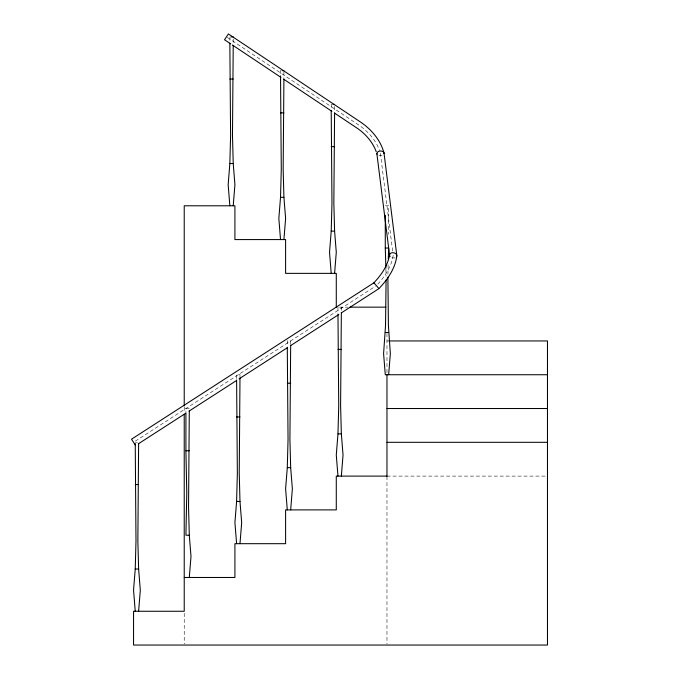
<?xml version="1.0" encoding="UTF-8"?>
<svg xmlns="http://www.w3.org/2000/svg" width="679" height="679" viewBox="0 0 679 679"><rect width="100%" height="100%" fill="white"/><g stroke="black" fill="none" stroke-linecap="round" stroke-linejoin="round"><path stroke-width="0.51" stroke-dasharray="3.4 2.55" d="M387.938 274.163L388.142 264.106M135.325 441.163L375.47 286.232M395.178 257.884L392.445 257.978L390.764 257.171M230.071 36.836L229.85 41.063M281.03 70.624L280.529 70.624L280.529 75.904M331.708 104.413L331.216 104.413L331.216 109.701M385.282 205.788L388.66 205.788L388.66 234.297M339.449 307.154L347.903 307.154M386.971 340.943L389.084 340.943M189.297 408.52L185.919 408.52L185.919 411.695M135.732 442.309L137.362 442.309M386.971 476.106L546.417 476.106M378.78 155.491L380.579 155.652A2.988 1.681 -12.4 0 0 383.058 154.736M227.346 37.421L358.512 124.868A43.88 31.285 33.7 0 1 379.578 150.611M380.401 153.233L392.895 253.208M385.91 269.139L386.028 276.175M386.971 333.55L386.971 373.679M386.971 476.497L386.971 643.998M341.35 307.154L341.35 310.32M337.972 307.154L337.972 313.494M334.594 106.527L334.594 111.806M290.671 344.109L290.671 340.943L287.293 340.943L287.293 346.222M283.915 71.685L283.915 78.017M239.984 376.845L239.984 374.732L236.606 374.732L236.606 378.958M233.228 38.949L233.228 44.228M184.23 406.891L184.23 412.187M184.23 613.298L184.23 643.989M393.158 255.312A35.113 16.321 -49.2 0 1 376.353 285.664"/><path stroke-width="1.02" d="M387.896 277.185L388.405 325.462L390.349 353.615L388.66 374.732M388.278 259.081L388.66 248.022L385.282 248.022L385.282 215.285M135.24 611.261L133.551 590.144L135.24 569.027L135.987 540.866L135.24 443.37M138.618 443.37L137.862 540.866L138.618 569.027L140.307 590.144L138.618 611.261M189.297 410.634L188.55 507.077L189.297 535.23L190.994 556.356L189.297 577.473M229.85 205.788L228.161 184.671L229.85 163.546L230.597 135.393L229.85 43.176M233.228 45.289L232.473 135.393L233.228 163.546L234.917 184.671L233.228 205.788M236.606 543.684L234.917 522.567L236.606 501.441L237.353 473.288L236.606 380.011M239.984 377.897L239.237 473.288L239.984 501.441L241.673 522.567L239.984 543.684M280.529 239.577L278.84 218.46L280.529 197.334L281.284 169.181L280.529 75.904M283.915 79.078L283.16 169.181L283.915 197.334L285.604 218.46L283.915 239.577M287.293 509.895L285.604 488.77L287.293 467.653L288.04 439.5L287.293 347.283M290.671 345.17L289.916 439.5L290.671 467.653L292.36 488.77L290.671 509.895M331.216 273.365L329.527 252.248L331.216 231.132L331.972 202.97L331.216 110.753M334.594 112.867L333.847 202.97L334.594 231.132L336.283 252.248L334.594 273.365M337.972 476.106L336.283 454.981L337.972 433.864L338.728 405.711L337.972 314.547M341.35 312.433L340.603 405.711L341.35 433.864L343.039 454.981L341.35 476.106M547.469 374.732L385.282 374.732L383.593 353.615L385.536 325.462L386.071 280.198M390.145 256.569A5.059 3.344 0.2 0 1 389.559 255.168C389.721 252.257 393.837 252.096 395.636 253.632A5.059 3.344 0.2 0 1 396.833 255.635C395.356 268.426 387.556 279.536 378.907 288.643L341.486 312.79M389.568 255.168L376.87 153.632L377.813 151.875A2.988 1.681 -12.4 0 1 380.299 150.967L382.863 151.425A5.016 2.826 -12.4 0 1 384.008 152.987L396.833 255.635M383.924 153.607L384.008 152.987M389.356 256.365C386.843 267.042 381.267 274.893 373.917 282.803L131.531 439.186L135.52 445.373M396.443 256.968L396.757 256.331M138.329 443.854L185.554 413.384M189.118 411.092L236.343 380.622M239.016 378.899L287.132 347.852M290.697 345.552L338.813 314.513M231.098 36.836L233.228 36.836M282.226 70.624L283.915 70.624M229.85 79.078L233.228 79.078M332.905 104.413L334.594 104.413M280.529 112.867L283.915 112.867M331.216 146.656L334.594 146.656M229.85 163.546L233.228 163.546M280.529 197.334L283.915 197.334M331.216 231.132L334.594 231.132M350.016 307.154L385.91 307.154M385.282 332.498L388.66 332.498M389.084 340.943L547.469 340.943L547.469 645.05L133.551 645.05L133.551 611.261L184.23 611.261L184.23 414.3M337.972 349.388L341.35 349.388M287.293 383.185L290.671 383.185M386.971 408.52L547.469 408.52M236.606 416.974L239.984 416.974M337.972 433.864L341.35 433.864M386.971 442.309L547.469 442.309M185.919 412.747L185.919 450.763L189.297 450.763M287.293 467.653L290.671 467.653M386.971 476.106L336.283 476.106L336.283 509.895L285.604 509.895L285.604 543.684L234.917 543.684L234.917 577.473L184.23 577.473M135.24 484.551L138.618 484.551M236.606 501.441L239.984 501.441M189.297 535.23L185.919 535.23L186.767 492.996L185.919 450.763M135.24 569.027L138.618 569.027M230.69 43.863L224.528 39.755L228.399 33.95L360.473 121.999C371.226 129.248 380.282 139.747 383.847 152.393M232.447 45.035L280.851 77.304M283.491 79.061L331.895 111.331M334.535 113.096L356.543 127.762C365.124 133.483 372.644 141.809 376.293 151.875M374.528 283.347L373.917 282.803L378.78 288.431M385.282 248.022L385.893 268.129M386.971 374.732L386.971 476.497M336.283 307.154L336.283 273.365L285.604 273.365L285.604 239.577L234.917 239.577L234.917 205.788L184.23 205.788L184.23 405.838M377.032 154.226A5.016 2.826 -12.4 0 1 376.87 153.632"/></g></svg>
